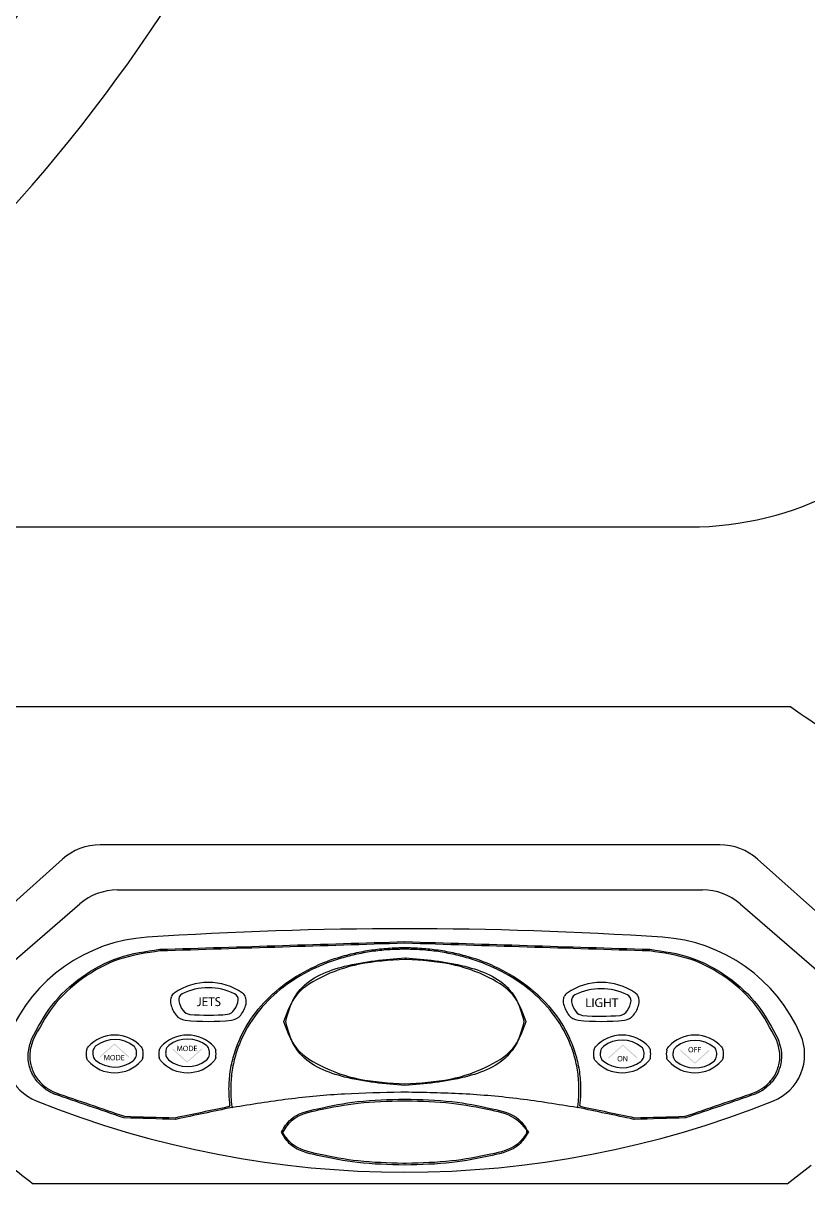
# Model space of a CAD drawing. Extents: x 528 to 612, y 788 to 934.
# Drawn here: x 561.65 to 573.56, y 806.5 to 824.12 of the extents above; entities that cross this region are included whole.
import ezdxf

# ---------------------------------------------------------------- set-up
doc = ezdxf.new("R2010")
doc.units = 0
doc.header["$MEASUREMENT"] = 0
doc.layers.add('1', color=4, linetype='Continuous')
doc.layers.add('DIM', color=3, linetype='Continuous')

# ---------------------------------------------------------------- blocks, each defined once
blk = doc.blocks.new('2010 FLAIR')
at = {"layer": '1'}
for points in [[(36.208, 3.656), (36.156, 3.656), (36.156, 3.607), (36.215, 3.607), (36.215, 3.593), (36.139, 3.593), (36.139, 3.728), (36.212, 3.728), (36.212, 3.713), (36.156, 3.713), (36.156, 3.67), (36.208, 3.67)], [(36.263, 3.713), (36.222, 3.713), (36.222, 3.728), (36.322, 3.728), (36.322, 3.713), (36.281, 3.713), (36.281, 3.593), (36.263, 3.593)], [(41.961, 3.713), (41.979, 3.713), (41.979, 3.592), (42.037, 3.592), (42.037, 3.578), (41.961, 3.578)], [(42.073, 3.713), (42.073, 3.578), (42.056, 3.578), (42.056, 3.713)], [(42.25, 3.713), (42.25, 3.656), (42.316, 3.656), (42.316, 3.713), (42.333, 3.713), (42.333, 3.578), (42.316, 3.578), (42.316, 3.641), (42.25, 3.641), (42.25, 3.578), (42.233, 3.578), (42.233, 3.713)], [(42.389, 3.698), (42.348, 3.698), (42.348, 3.713), (42.448, 3.713), (42.448, 3.698), (42.407, 3.698), (42.407, 3.578), (42.389, 3.578)], [(34.799, 3.007), (34.579, 2.809), (34.579, 2.831), (34.799, 3.026), (35.019, 2.831), (35.019, 2.809)], [(42.519, 2.991), (42.299, 2.793), (42.299, 2.815), (42.519, 3.01), (42.738, 2.815), (42.738, 2.793)], [(34.946, 2.808), (34.915, 2.808), (34.915, 2.779), (34.95, 2.779), (34.95, 2.77), (34.904, 2.77), (34.904, 2.851), (34.948, 2.851), (34.948, 2.842), (34.915, 2.842), (34.915, 2.817), (34.946, 2.817)], [(35.903, 2.754), (35.683, 2.952), (35.683, 2.93), (35.903, 2.735), (36.123, 2.93), (36.123, 2.952)], [(36.051, 2.948), (36.02, 2.948), (36.02, 2.918), (36.055, 2.918), (36.055, 2.91), (36.009, 2.91), (36.009, 2.991), (36.053, 2.991), (36.053, 2.982), (36.02, 2.982), (36.02, 2.956), (36.051, 2.956)], [(43.612, 2.736), (43.392, 2.934), (43.392, 2.912), (43.612, 2.717), (43.831, 2.912), (43.831, 2.934)], [(43.601, 2.973), (43.644, 2.973), (43.644, 2.964), (43.611, 2.964), (43.611, 2.937), (43.642, 2.937), (43.642, 2.928), (43.611, 2.928), (43.611, 2.891), (43.601, 2.891)], [(43.659, 2.973), (43.703, 2.973), (43.703, 2.964), (43.67, 2.964), (43.67, 2.937), (43.701, 2.937), (43.701, 2.928), (43.67, 2.928), (43.67, 2.891), (43.659, 2.891)]]:
    blk.add_hatch(color=3, dxfattribs=at).paths.add_polyline_path(points)
at = {"layer": '1', "color": 2}
blk.add_line((31.731, 10.866), (43.681, 10.866), dxfattribs=at)
at = {"layer": '1', "color": 3, "linetype": 'Continuous'}
for p, q in [((45.07, 8.135), (33.045, 8.135)), ((43.988, 6.042), (34.583, 6.042)), ((34.008, 5.822), (31.485, 3.567)), ((47.086, 3.567), (44.563, 5.822)), ((34.843, 5.357), (43.728, 5.357)), ((32.732, 3.813), (34.273, 5.145)), ((44.298, 5.145), (45.839, 3.813)), ((33.552, 0.9), (45.019, 0.9))]:
    blk.add_line(p, q, dxfattribs=at)
at = {"layer": '1', "linetype": 'Continuous'}
for p, q in [((36.541, 2.072), (36.545, 2.073)), ((36.553, 2.089), (36.553, 2.084)), ((41.862, 2.089), (41.862, 2.084)), ((41.874, 2.072), (41.87, 2.073))]:
    blk.add_line(p, q, dxfattribs=at)
at = {"layer": '1', "color": 3}
for centre, radius, start, end in [((16.798, 30.165), 20.16, 307.7114, 335.029), ((49.387, 14.045), 7.318, 233.8514, 244.7393), ((34.843, 4.485), 0.871, 89.9956, 130.8397), ((43.728, 4.485), 0.872, 49.1626, 90.0014), ((17.726, -19.1), 25.504, 51.6441, 52.552), ((36.124, 12.617), 14.711, 307.176, 308.9625)]:
    blk.add_arc(centre, radius, start, end, dxfattribs=at)
at = {"layer": '1', "color": 3, "linetype": 'Continuous'}
for centre, radius, start, end in [((14.43, 32.582), 25.274, 311.7653, 333.2465), ((34.583, 5.179), 0.863, 90, 131.7882), ((43.988, 5.179), 0.863, 48.2118, 90)]:
    blk.add_arc(centre, radius, start, end, dxfattribs=at)
at = {"layer": '1', "color": 2}
blk.add_arc((43.5, 15.866), 5.003, 272.0802, 325.7019, dxfattribs=at)
at = {"layer": '1', "linetype": 'Continuous'}
for centre, radius, start, end in [((39.208, -54.691), 59.458, 86.22694, 93.77306), ((35.457, 2.186), 2.458, 93.772, 156.7196), ((42.958, 2.186), 2.458, 23.2804, 86.2279), ((36.225, 3.039), 0.914, 55.4246, 124.5754), ((42.19, 3.039), 0.914, 55.4246, 124.5754), ((35.839, 3.665), 0.19, 156.2798, 193.8506), ((35.774, 3.694), 0.119, 124.5754, 156.2798), ((36.676, 3.694), 0.119, 23.7202, 55.4246), ((36.612, 3.665), 0.19, 346.1494, 23.7202), ((41.803, 3.665), 0.19, 156.2798, 193.8506), ((41.739, 3.694), 0.119, 124.5754, 156.2798), ((42.641, 3.694), 0.119, 23.7202, 55.4246), ((42.576, 3.665), 0.19, 346.1494, 23.7202), ((36.072, 3.723), 0.43, 193.8506, 218.3578), ((36.379, 3.723), 0.43, 321.6422, 346.1494), ((42.036, 3.723), 0.43, 193.8506, 218.3578), ((42.343, 3.723), 0.43, 321.6422, 346.1494), ((35.895, 3.583), 0.204, 218.3578, 263.9637), ((36.225, 6.708), 3.347, 263.9637, 276.0363), ((36.556, 3.583), 0.204, 276.0363, 321.6422), ((41.859, 3.583), 0.204, 218.3578, 263.9637), ((42.19, 6.708), 3.347, 263.9637, 276.0363), ((42.52, 3.583), 0.204, 276.0363, 321.6422), ((33.895, 2.858), 0.758, 156.7189, 248.1124), ((34.803, 2.611), 0.542, 41.9354, 138.0646), ((35.908, 2.611), 0.542, 41.9354, 138.0646), ((42.507, 2.611), 0.542, 41.9354, 138.0646), ((43.612, 2.611), 0.542, 41.9354, 138.0646), ((44.52, 2.858), 0.758, 291.8876, 23.2811), ((34.651, 2.867), 0.282, 168.7098, 191.2902), ((34.955, 2.867), 0.282, 348.7098, 11.2902), ((35.756, 2.867), 0.282, 168.7098, 191.2902), ((36.06, 2.867), 0.282, 348.7098, 11.2902), ((42.355, 2.867), 0.282, 168.7098, 191.2902), ((42.659, 2.867), 0.282, 348.7098, 11.2902), ((43.46, 2.867), 0.282, 168.7098, 191.2902), ((43.764, 2.867), 0.282, 348.7098, 11.2902), ((34.803, 3.123), 0.542, 221.9354, 318.0646), ((35.908, 3.123), 0.542, 221.9354, 318.0646), ((42.507, 3.123), 0.542, 221.9354, 318.0646), ((43.612, 3.123), 0.542, 221.9354, 318.0646), ((39.208, 16.081), 15.008, 248.111, 291.889), ((36.543, 2.083), 0.01, 280.332, 7.0413), ((41.872, 2.083), 0.01, 172.9587, 259.668)]:
    blk.add_arc(centre, radius, start, end, dxfattribs=at)
for points, knots in [([(33.541, 3.09), (33.634, 3.267), (33.826, 3.629), (34.29, 4.055), (34.854, 4.363), (35.276, 4.425), (35.486, 4.455)], [0, 0, 0, 0, 0.596517, 1.222078, 1.860273, 2.492129, 2.492129, 2.492129, 2.492129]), ([(35.49, 4.43), (35.282, 4.4), (34.863, 4.34), (34.305, 4.035), (33.846, 3.613), (33.656, 3.255), (33.563, 3.08)], [0, 0, 0, 0, 0.627481, 1.258683, 1.87739, 2.467366, 2.467366, 2.467366, 2.467366]), ([(35.486, 4.455), (35.486, 4.455), (35.487, 4.455), (35.488, 4.455), (35.489, 4.455)], [0, 0, 0, 0, 0.001302863, 0.002605157, 0.002605157, 0.002605157, 0.002605157]), ([(36.553, 2.089), (36.55, 2.119), (36.542, 2.191), (36.535, 2.349), (36.547, 2.563), (36.597, 2.816), (36.707, 3.14), (36.927, 3.511), (37.29, 3.877), (37.723, 4.155), (38.119, 4.315), (38.448, 4.402), (38.699, 4.448), (38.91, 4.471), (39.059, 4.478), (39.144, 4.481), (39.186, 4.481), (39.208, 4.481)], [0, 0, 0, 0, 0.089998, 0.218213, 0.474629, 0.731067, 0.987461, 1.498931, 2.009974, 2.520512, 3.030569, 3.285567, 3.540512, 3.795442, 3.922881, 3.986577, 4.050249, 4.050249, 4.050249, 4.050249]), ([(39.183, 4.456), (39.17, 4.456), (39.136, 4.455), (39.06, 4.453), (38.912, 4.446), (38.703, 4.423), (38.453, 4.378), (38.127, 4.291), (37.734, 4.133), (37.306, 3.858), (36.947, 3.496), (36.73, 3.129), (36.621, 2.809), (36.572, 2.56), (36.561, 2.349), (36.567, 2.193), (36.574, 2.121), (36.578, 2.092)], [0, 0, 0, 0, 0.038517, 0.101775, 0.228327, 0.481427, 0.734456, 0.987441, 1.493091, 1.998568, 2.503799, 3.00878, 3.261772, 3.514793, 3.767848, 3.894433, 3.983265, 3.983265, 3.983265, 3.983265]), ([(39.208, 4.481), (39.229, 4.481), (39.271, 4.481), (39.356, 4.478), (39.505, 4.471), (39.716, 4.448), (39.967, 4.402), (40.296, 4.315), (40.693, 4.155), (41.125, 3.877), (41.488, 3.511), (41.708, 3.14), (41.818, 2.816), (41.868, 2.563), (41.88, 2.349), (41.873, 2.191), (41.865, 2.119), (41.862, 2.089)], [0, 0, 0, 0, 0.063672, 0.127368, 0.254807, 0.509737, 0.764682, 1.01968, 1.529737, 2.040275, 2.551318, 3.062788, 3.319182, 3.57562, 3.832036, 3.960251, 4.050249, 4.050249, 4.050249, 4.050249]), ([(41.837, 2.092), (41.841, 2.121), (41.848, 2.193), (41.855, 2.349), (41.843, 2.56), (41.794, 2.809), (41.685, 3.129), (41.468, 3.496), (41.109, 3.858), (40.681, 4.133), (40.288, 4.291), (39.962, 4.378), (39.712, 4.423), (39.503, 4.446), (39.355, 4.453), (39.279, 4.455), (39.245, 4.456), (39.232, 4.456)], [0, 0, 0, 0, 0.08885, 0.215435, 0.46849, 0.721512, 0.974503, 1.479484, 1.984715, 2.490192, 2.995842, 3.248828, 3.501856, 3.754956, 3.881508, 3.944766, 3.98336, 3.98336, 3.98336, 3.98336]), ([(44.852, 3.08), (44.759, 3.255), (44.569, 3.613), (44.111, 4.035), (43.552, 4.34), (43.133, 4.4), (42.925, 4.43)], [0, 0, 0, 0, 0.589976, 1.208683, 1.839885, 2.467366, 2.467366, 2.467366, 2.467366]), ([(42.927, 4.455), (42.927, 4.455), (42.928, 4.455), (42.929, 4.455), (42.929, 4.455)], [0, 0, 0, 0, 0.001302308, 0.002605181, 0.002605181, 0.002605181, 0.002605181]), ([(42.929, 4.455), (43.139, 4.425), (43.561, 4.363), (44.125, 4.055), (44.589, 3.629), (44.781, 3.267), (44.874, 3.091)], [0, 0, 0, 0, 0.631856, 1.270051, 1.895613, 2.490835, 2.490835, 2.490835, 2.490835]), ([(37.37, 3.357), (37.437, 3.535), (37.596, 3.958), (38.353, 4.256), (38.905, 4.301), (39.208, 4.325)], [0, 0, 0, 0, 0.550652, 1.309438, 2.231721, 2.231721, 2.231721, 2.231721]), ([(39.208, 4.3), (38.974, 4.287), (38.531, 4.263), (37.961, 4.066), (37.507, 3.779), (37.429, 3.486), (37.395, 3.359)], [0, 0, 0, 0, 0.697318, 1.319854, 1.817814, 2.202545, 2.202545, 2.202545, 2.202545]), ([(39.216, 4.325), (39.516, 4.3), (40.064, 4.255), (40.819, 3.958), (40.978, 3.535), (41.045, 3.357)], [0, 0, 0, 0, 0.914184, 1.672969, 2.223622, 2.223622, 2.223622, 2.223622]), ([(41.02, 3.357), (40.986, 3.485), (40.908, 3.779), (40.454, 4.066), (39.893, 4.26), (39.459, 4.286), (39.235, 4.3)], [0, 0, 0, 0, 0.386345, 0.884306, 1.506842, 2.176937, 2.176937, 2.176937, 2.176937]), ([(39.208, 2.389), (38.905, 2.413), (38.353, 2.458), (37.597, 2.755), (37.437, 3.177), (37.37, 3.354)], [0, 0, 0, 0, 0.922283, 1.681068, 2.229237, 2.229237, 2.229237, 2.229237]), ([(37.395, 3.357), (37.429, 3.229), (37.507, 2.935), (37.961, 2.648), (38.531, 2.451), (38.974, 2.427), (39.208, 2.414)], [0, 0, 0, 0, 0.386345, 0.884306, 1.506842, 2.20416, 2.20416, 2.20416, 2.20416]), ([(39.208, 2.414), (39.441, 2.427), (39.884, 2.451), (40.454, 2.648), (40.908, 2.935), (40.986, 3.229), (41.02, 3.357)], [0, 0, 0, 0, 0.697318, 1.319854, 1.817814, 2.20416, 2.20416, 2.20416, 2.20416]), ([(41.045, 3.354), (40.978, 3.177), (40.818, 2.755), (40.062, 2.458), (39.51, 2.413), (39.208, 2.389)], [0, 0, 0, 0, 0.548039, 1.306825, 2.229108, 2.229108, 2.229108, 2.229108]), ([(33.745, 2.335), (33.692, 2.383), (33.587, 2.476), (33.501, 2.67), (33.475, 2.884), (33.518, 3.02), (33.541, 3.09)], [0, 0, 0, 0, 0.2108939, 0.4159266, 0.6230506, 0.8402115, 0.8402115, 0.8402115, 0.8402115]), ([(33.563, 3.08), (33.542, 3.013), (33.5, 2.882), (33.526, 2.677), (33.608, 2.491), (33.709, 2.401), (33.76, 2.356)], [0, 0, 0, 0, 0.2084774, 0.4073137, 0.6041431, 0.806603, 0.806603, 0.806603, 0.806603]), ([(44.655, 2.356), (44.706, 2.401), (44.807, 2.491), (44.889, 2.677), (44.915, 2.882), (44.873, 3.013), (44.852, 3.08)], [0, 0, 0, 0, 0.20246, 0.3992894, 0.5981256, 0.806603, 0.806603, 0.806603, 0.806603]), ([(44.886, 3.062), (44.903, 3.001), (44.939, 2.874), (44.914, 2.671), (44.828, 2.476), (44.723, 2.383), (44.67, 2.335)], [0, 0, 0, 0, 0.1876508, 0.3947748, 0.5998075, 0.8107014, 0.8107014, 0.8107014, 0.8107014]), ([(34.374, 2.922), (34.377, 2.932), (34.382, 2.95), (34.394, 2.966), (34.4, 2.973)], [0, 0, 0, 0, 0.02872002, 0.05743002, 0.05743002, 0.05743002, 0.05743002]), ([(35.206, 2.973), (35.212, 2.966), (35.224, 2.95), (35.229, 2.932), (35.231, 2.922)], [0, 0, 0, 0, 0.02872093, 0.05743008, 0.05743008, 0.05743008, 0.05743008]), ([(35.48, 2.922), (35.482, 2.932), (35.487, 2.95), (35.499, 2.966), (35.505, 2.973)], [0, 0, 0, 0, 0.02870914, 0.05743002, 0.05743002, 0.05743002, 0.05743002]), ([(36.312, 2.973), (36.318, 2.966), (36.329, 2.95), (36.335, 2.932), (36.337, 2.922)], [0, 0, 0, 0, 0.02871005, 0.05743009, 0.05743009, 0.05743009, 0.05743009]), ([(42.078, 2.922), (42.08, 2.932), (42.086, 2.95), (42.097, 2.966), (42.103, 2.973)], [0, 0, 0, 0, 0.02870974, 0.05743006, 0.05743006, 0.05743006, 0.05743006]), ([(42.91, 2.973), (42.916, 2.966), (42.928, 2.95), (42.933, 2.932), (42.935, 2.922)], [0, 0, 0, 0, 0.02870999, 0.05742998, 0.05742998, 0.05742998, 0.05742998]), ([(43.184, 2.922), (43.186, 2.932), (43.191, 2.95), (43.203, 2.966), (43.209, 2.973)], [0, 0, 0, 0, 0.02870974, 0.05743005, 0.05743005, 0.05743005, 0.05743005]), ([(44.016, 2.973), (44.022, 2.966), (44.033, 2.95), (44.039, 2.932), (44.041, 2.922)], [0, 0, 0, 0, 0.02870999, 0.05742998, 0.05742998, 0.05742998, 0.05742998]), ([(34.4, 2.761), (34.394, 2.769), (34.382, 2.784), (34.377, 2.802), (34.374, 2.812)], [0, 0, 0, 0, 0.02872092, 0.05743006, 0.05743006, 0.05743006, 0.05743006]), ([(35.231, 2.812), (35.229, 2.802), (35.224, 2.784), (35.212, 2.769), (35.206, 2.761)], [0, 0, 0, 0, 0.02872064, 0.05743001, 0.05743001, 0.05743001, 0.05743001]), ([(35.505, 2.761), (35.499, 2.769), (35.487, 2.784), (35.482, 2.802), (35.48, 2.812)], [0, 0, 0, 0, 0.02871004, 0.05743006, 0.05743006, 0.05743006, 0.05743006]), ([(36.337, 2.812), (36.335, 2.802), (36.329, 2.784), (36.318, 2.769), (36.312, 2.761)], [0, 0, 0, 0, 0.02870975, 0.05743002, 0.05743002, 0.05743002, 0.05743002]), ([(42.103, 2.761), (42.097, 2.769), (42.086, 2.784), (42.08, 2.802), (42.078, 2.812)], [0, 0, 0, 0, 0.02870999, 0.05742998, 0.05742998, 0.05742998, 0.05742998]), ([(42.935, 2.812), (42.933, 2.802), (42.928, 2.784), (42.916, 2.769), (42.91, 2.761)], [0, 0, 0, 0, 0.02870911, 0.05743003, 0.05743003, 0.05743003, 0.05743003]), ([(43.209, 2.761), (43.203, 2.769), (43.191, 2.784), (43.186, 2.802), (43.184, 2.812)], [0, 0, 0, 0, 0.02870999, 0.05742997, 0.05742997, 0.05742997, 0.05742997]), ([(44.041, 2.812), (44.039, 2.802), (44.033, 2.784), (44.022, 2.769), (44.016, 2.761)], [0, 0, 0, 0, 0.02870911, 0.05743002, 0.05743002, 0.05743002, 0.05743002]), ([(39.149, 2.286), (38.864, 2.28), (38.292, 2.268), (37.44, 2.19), (36.878, 2.099), (36.598, 2.054)], [0, 0, 0, 0, 0.856212, 1.714883, 2.564935, 2.564935, 2.564935, 2.564935]), ([(37.333, 1.681), (37.375, 1.751), (37.496, 1.948), (37.951, 2.052), (38.518, 2.166), (38.966, 2.176), (39.208, 2.181)], [0, 0, 0, 0, 0.23871, 0.676332, 1.294207, 2.012747, 2.012747, 2.012747, 2.012747]), ([(37.358, 1.681), (37.4, 1.747), (37.522, 1.937), (37.968, 2.033), (38.518, 2.14), (38.952, 2.15), (39.181, 2.156)], [0, 0, 0, 0, 0.229942, 0.65956, 1.268511, 1.950955, 1.950955, 1.950955, 1.950955]), ([(41.817, 2.054), (41.531, 2.1), (40.956, 2.193), (40.084, 2.271), (39.499, 2.281), (39.208, 2.286)], [0, 0, 0, 0, 0.869651, 1.747677, 2.623124, 2.623124, 2.623124, 2.623124]), ([(39.208, 2.181), (39.449, 2.176), (39.898, 2.166), (40.464, 2.052), (40.919, 1.948), (41.04, 1.751), (41.083, 1.681)], [0, 0, 0, 0, 0.71854, 1.336414, 1.774037, 2.012746, 2.012746, 2.012746, 2.012746]), ([(39.236, 2.156), (39.464, 2.15), (39.896, 2.139), (40.45, 2.035), (40.878, 1.935), (41.011, 1.767), (41.053, 1.713)], [0, 0, 0, 0, 0.680008, 1.28896, 1.718578, 1.921295, 1.921295, 1.921295, 1.921295]), ([(36.597, 2.057), (36.595, 2.057), (36.59, 2.056), (36.585, 2.055), (36.583, 2.054)], [0, 0, 0, 0, 0.0075072, 0.01501348, 0.01501348, 0.01501348, 0.01501348]), ([(36.583, 2.054), (36.583, 2.054), (36.583, 2.054), (36.583, 2.053), (36.583, 2.052), (36.583, 2.051), (36.583, 2.051)], [0, 0, 0, 0, 0.000867216, 0.001734459, 0.00260173, 0.003469027, 0.003469027, 0.003469027, 0.003469027]), ([(41.832, 2.051), (41.832, 2.051), (41.832, 2.052), (41.832, 2.053), (41.832, 2.054), (41.832, 2.054), (41.833, 2.054)], [0, 0, 0, 0, 0.000867299, 0.001734572, 0.002601817, 0.003469036, 0.003469036, 0.003469036, 0.003469036]), ([(35.728, 1.874), (35.727, 1.874), (35.727, 1.874), (35.726, 1.874), (35.725, 1.874)], [0, 0, 0, 0, 0.001309312, 0.002618325, 0.002618325, 0.002618325, 0.002618325]), ([(42.69, 1.874), (42.689, 1.874), (42.688, 1.874), (42.688, 1.874), (42.687, 1.874)], [0, 0, 0, 0, 0.001309006, 0.002618328, 0.002618328, 0.002618328, 0.002618328]), ([(39.208, 1.181), (38.966, 1.186), (38.518, 1.196), (37.951, 1.31), (37.496, 1.414), (37.375, 1.611), (37.333, 1.681)], [0, 0, 0, 0, 0.718545, 1.33642, 1.774042, 2.012752, 2.012752, 2.012752, 2.012752]), ([(39.179, 1.206), (38.951, 1.212), (38.518, 1.223), (37.966, 1.328), (37.533, 1.426), (37.403, 1.601), (37.36, 1.658)], [0, 0, 0, 0, 0.680236, 1.289188, 1.718806, 1.929831, 1.929831, 1.929831, 1.929831]), ([(41.083, 1.681), (41.04, 1.611), (40.919, 1.414), (40.464, 1.31), (39.898, 1.196), (39.449, 1.186), (39.208, 1.181)], [0, 0, 0, 0, 0.23871, 0.676332, 1.294207, 2.012742, 2.012742, 2.012742, 2.012742]), ([(41.056, 1.66), (41.013, 1.602), (40.883, 1.426), (40.449, 1.328), (39.896, 1.222), (39.463, 1.212), (39.235, 1.206)], [0, 0, 0, 0, 0.212665, 0.642283, 1.251235, 1.932944, 1.932944, 1.932944, 1.932944])]:
    blk.add_open_spline(points, degree=3, knots=knots, dxfattribs=at)
for points in [[(35.489, 4.455), (36.728, 4.494), (37.968, 4.533), (39.208, 4.572)], [(39.208, 4.547), (37.968, 4.508), (36.729, 4.469), (35.49, 4.43)], [(39.199, 4.456), (39.194, 4.456), (39.188, 4.456), (39.183, 4.456)], [(39.208, 4.456), (39.205, 4.456), (39.202, 4.456), (39.199, 4.456)], [(39.208, 4.572), (40.447, 4.533), (41.687, 4.494), (42.927, 4.455)], [(42.925, 4.43), (41.686, 4.469), (40.447, 4.508), (39.208, 4.547)], [(39.232, 4.456), (39.224, 4.456), (39.216, 4.456), (39.208, 4.456)], [(39.208, 4.325), (39.21, 4.325), (39.213, 4.325), (39.216, 4.325)], [(39.235, 4.3), (39.226, 4.3), (39.217, 4.3), (39.208, 4.3)], [(40.981, 3.93), (40.979, 3.93), (40.978, 3.93), (40.976, 3.93)], [(37.37, 3.354), (37.37, 3.355), (37.37, 3.356), (37.37, 3.357)], [(37.395, 3.359), (37.395, 3.358), (37.395, 3.358), (37.395, 3.357)], [(41.045, 3.357), (41.045, 3.356), (41.045, 3.355), (41.045, 3.354)], [(44.874, 3.091), (44.874, 3.09), (44.874, 3.09), (44.875, 3.09)], [(44.875, 3.09), (44.878, 3.08), (44.882, 3.071), (44.886, 3.062)], [(33.761, 2.324), (33.756, 2.328), (33.75, 2.332), (33.745, 2.335)], [(33.76, 2.356), (33.806, 2.33), (33.852, 2.305), (33.898, 2.28)], [(33.857, 2.27), (33.825, 2.288), (33.793, 2.306), (33.761, 2.324)], [(44.517, 2.28), (44.563, 2.305), (44.609, 2.33), (44.655, 2.356)], [(44.654, 2.324), (44.617, 2.304), (44.58, 2.284), (44.543, 2.264)], [(44.67, 2.335), (44.665, 2.332), (44.659, 2.328), (44.654, 2.324)], [(33.874, 2.263), (33.868, 2.265), (33.863, 2.268), (33.857, 2.27)], [(33.889, 2.257), (33.884, 2.259), (33.879, 2.261), (33.874, 2.263)], [(34.944, 1.896), (34.592, 2.016), (34.241, 2.137), (33.889, 2.257)], [(33.898, 2.28), (34.249, 2.16), (34.6, 2.04), (34.951, 1.92)], [(39.208, 2.286), (39.188, 2.286), (39.169, 2.286), (39.149, 2.286)], [(39.181, 2.156), (39.19, 2.156), (39.199, 2.156), (39.208, 2.156)], [(39.208, 2.156), (39.217, 2.156), (39.227, 2.156), (39.236, 2.156)], [(43.464, 1.92), (43.815, 2.04), (44.166, 2.16), (44.517, 2.28)], [(44.526, 2.257), (44.174, 2.137), (43.823, 2.016), (43.471, 1.896)], [(44.543, 2.264), (44.537, 2.261), (44.532, 2.259), (44.526, 2.257)], [(35.722, 1.899), (35.995, 1.957), (36.268, 2.014), (36.541, 2.072)], [(36.583, 2.054), (36.298, 1.994), (36.013, 1.934), (35.728, 1.874)], [(36.578, 2.092), (36.579, 2.079), (36.581, 2.067), (36.583, 2.054)], [(36.598, 2.054), (36.593, 2.053), (36.588, 2.052), (36.583, 2.051)], [(41.832, 2.051), (41.827, 2.052), (41.822, 2.053), (41.817, 2.054)], [(41.825, 2.056), (41.823, 2.056), (41.82, 2.057), (41.818, 2.057)], [(41.833, 2.054), (41.83, 2.055), (41.828, 2.055), (41.825, 2.056)], [(41.833, 2.054), (41.834, 2.067), (41.836, 2.079), (41.837, 2.092)], [(42.687, 1.874), (42.402, 1.934), (42.117, 1.994), (41.833, 2.054)], [(41.874, 2.072), (42.147, 2.014), (42.42, 1.957), (42.693, 1.899)], [(35.725, 1.874), (35.465, 1.881), (35.204, 1.889), (34.944, 1.896)], [(34.951, 1.92), (35.208, 1.913), (35.465, 1.906), (35.722, 1.899)], [(43.471, 1.896), (43.211, 1.889), (42.95, 1.881), (42.69, 1.874)], [(42.693, 1.899), (42.95, 1.906), (43.207, 1.913), (43.464, 1.92)], [(37.36, 1.658), (37.359, 1.666), (37.358, 1.673), (37.358, 1.681)], [(41.053, 1.713), (41.055, 1.702), (41.056, 1.692), (41.058, 1.681)], [(41.057, 1.671), (41.057, 1.667), (41.056, 1.664), (41.056, 1.66)], [(41.058, 1.681), (41.057, 1.678), (41.057, 1.674), (41.057, 1.671)], [(39.193, 1.206), (39.189, 1.206), (39.184, 1.206), (39.179, 1.206)], [(39.208, 1.206), (39.203, 1.206), (39.198, 1.206), (39.193, 1.206)], [(39.235, 1.206), (39.226, 1.206), (39.217, 1.206), (39.208, 1.206)]]:
    blk.add_open_spline(points, degree=3, dxfattribs=at)
at = {"layer": 'DIM'}
for points in [[(36.619, 3.536, 0.12827), (36.678, 3.687, 0.317284), (36.624, 3.778, 0.236977), (35.827, 3.778, 0.353391), (35.776, 3.673, 0.120222), (35.842, 3.524, 0.202243), (35.944, 3.468, 0.045903), (36.515, 3.469, 0.204316)], [(42.583, 3.521, 0.12827), (42.642, 3.671, 0.317284), (42.587, 3.763, 0.236977), (41.791, 3.762, 0.353391), (41.74, 3.657, 0.120222), (41.806, 3.509, 0.202243), (41.907, 3.452, 0.045903), (42.478, 3.453, 0.204316)], [(35.128, 2.826, 0.115435), (35.132, 2.916, 0.188165), (35.096, 2.981, 0.351058), (34.518, 2.989, 0.173992), (34.473, 2.916, 0.052891), (34.47, 2.86, 0.19351), (34.512, 2.771, 0.346479), (35.085, 2.764, 0.149922)], [(36.235, 2.832, 0.115435), (36.239, 2.922, 0.188165), (36.202, 2.988, 0.351058), (35.625, 2.996, 0.173992), (35.58, 2.923, 0.052891), (35.577, 2.866, 0.19351), (35.619, 2.778, 0.346479), (36.191, 2.771, 0.149922)], [(42.834, 2.816, 0.115435), (42.838, 2.906, 0.188165), (42.801, 2.971, 0.351058), (42.224, 2.98, 0.173992), (42.178, 2.907, 0.052891), (42.175, 2.85, 0.19351), (42.217, 2.761, 0.346479), (42.79, 2.754, 0.149922)], [(43.937, 2.812, 0.115435), (43.941, 2.901, 0.188165), (43.905, 2.967, 0.351058), (43.328, 2.975, 0.173992), (43.282, 2.902, 0.052891), (43.279, 2.846, 0.19351), (43.321, 2.757, 0.346479), (43.894, 2.75, 0.149922)]]:
    blk.add_lwpolyline(points, format="xyb", close=True, dxfattribs=at)

msp = doc.modelspace()

# ---------------------------------------------------------------- hatches: boundary and pattern name
at = {"layer": '1'}
h = msp.add_hatch(color=3, dxfattribs=at)
edge = h.paths.add_edge_path()
edge.add_spline(control_points=[(564.326, 809.332), (564.326, 809.332), (564.343, 809.332), (564.343, 809.332), (564.343, 809.332), (564.343, 809.242), (564.343, 809.242), (564.343, 809.206), (564.326, 809.195), (564.303, 809.195), (564.296, 809.195), (564.288, 809.196), (564.284, 809.198), (564.284, 809.198), (564.286, 809.212), (564.286, 809.212), (564.29, 809.211), (564.295, 809.21), (564.301, 809.21), (564.317, 809.21), (564.326, 809.217), (564.326, 809.243), (564.326, 809.243), (564.326, 809.332), (564.326, 809.332)], knot_values=[0, 0, 0, 0, 1, 1, 1, 2, 2, 2, 3, 3, 3, 4, 4, 4, 5, 5, 5, 6, 6, 6, 7, 7, 7, 8, 8, 8, 8], degree=3, periodic=0)
h = msp.add_hatch(color=3, dxfattribs=at)
edge = h.paths.add_edge_path()
edge.add_spline(control_points=[(564.567, 809.218), (564.575, 809.213), (564.586, 809.21), (564.598, 809.21), (564.616, 809.21), (564.626, 809.219), (564.626, 809.233), (564.626, 809.245), (564.619, 809.252), (564.601, 809.259), (564.579, 809.267), (564.565, 809.279), (564.565, 809.298), (564.565, 809.319), (564.583, 809.334), (564.609, 809.334), (564.622, 809.334), (564.633, 809.331), (564.638, 809.328), (564.638, 809.328), (564.634, 809.313), (564.634, 809.313), (564.629, 809.316), (564.62, 809.32), (564.608, 809.32), (564.59, 809.32), (564.583, 809.309), (564.583, 809.3), (564.583, 809.287), (564.591, 809.281), (564.61, 809.274), (564.632, 809.265), (564.644, 809.254), (564.644, 809.234), (564.644, 809.213), (564.629, 809.195), (564.597, 809.195), (564.584, 809.195), (564.57, 809.199), (564.562, 809.204), (564.562, 809.204), (564.567, 809.218), (564.567, 809.218)], knot_values=[0, 0, 0, 0, 1, 1, 1, 2, 2, 2, 3, 3, 3, 4, 4, 4, 5, 5, 5, 6, 6, 6, 7, 7, 7, 8, 8, 8, 9, 9, 9, 10, 10, 10, 11, 11, 11, 12, 12, 12, 13, 13, 13, 14, 14, 14, 14], degree=3, periodic=0)
h = msp.add_hatch(color=3, dxfattribs=at)
edge = h.paths.add_edge_path()
edge.add_spline(control_points=[(570.44, 809.188), (570.432, 809.185), (570.417, 809.181), (570.399, 809.181), (570.378, 809.181), (570.361, 809.186), (570.348, 809.199), (570.337, 809.21), (570.329, 809.228), (570.329, 809.249), (570.329, 809.289), (570.357, 809.318), (570.402, 809.318), (570.418, 809.318), (570.43, 809.315), (570.436, 809.312), (570.436, 809.312), (570.432, 809.298), (570.432, 809.298), (570.425, 809.301), (570.416, 809.304), (570.402, 809.304), (570.369, 809.304), (570.348, 809.283), (570.348, 809.25), (570.348, 809.215), (570.368, 809.195), (570.4, 809.195), (570.411, 809.195), (570.419, 809.197), (570.423, 809.199), (570.423, 809.199), (570.423, 809.239), (570.423, 809.239), (570.423, 809.239), (570.396, 809.239), (570.396, 809.239), (570.396, 809.239), (570.396, 809.253), (570.396, 809.253), (570.396, 809.253), (570.44, 809.253), (570.44, 809.253), (570.44, 809.253), (570.44, 809.188), (570.44, 809.188)], knot_values=[0, 0, 0, 0, 1, 1, 1, 2, 2, 2, 3, 3, 3, 4, 4, 4, 5, 5, 5, 6, 6, 6, 7, 7, 7, 8, 8, 8, 9, 9, 9, 10, 10, 10, 11, 11, 11, 12, 12, 12, 13, 13, 13, 14, 14, 14, 15, 15, 15, 15], degree=3, periodic=0)
h = msp.add_hatch(color=3, dxfattribs=at)
edge = h.paths.add_edge_path()
edge.add_spline(control_points=[(562.946, 808.41), (562.946, 808.421), (562.945, 808.435), (562.945, 808.445), (562.945, 808.445), (562.945, 808.445), (562.945, 808.445), (562.942, 808.436), (562.939, 808.426), (562.934, 808.414), (562.934, 808.414), (562.92, 808.375), (562.92, 808.375), (562.92, 808.375), (562.912, 808.375), (562.912, 808.375), (562.912, 808.375), (562.899, 808.414), (562.899, 808.414), (562.895, 808.425), (562.892, 808.436), (562.89, 808.445), (562.89, 808.445), (562.889, 808.445), (562.889, 808.445), (562.889, 808.435), (562.889, 808.422), (562.888, 808.409), (562.888, 808.409), (562.886, 808.375), (562.886, 808.375), (562.886, 808.375), (562.876, 808.375), (562.876, 808.375), (562.876, 808.375), (562.881, 808.456), (562.881, 808.456), (562.881, 808.456), (562.895, 808.456), (562.895, 808.456), (562.895, 808.456), (562.909, 808.416), (562.909, 808.416), (562.912, 808.406), (562.915, 808.398), (562.917, 808.389), (562.917, 808.389), (562.917, 808.389), (562.917, 808.389), (562.919, 808.397), (562.922, 808.406), (562.926, 808.416), (562.926, 808.416), (562.94, 808.456), (562.94, 808.456), (562.94, 808.456), (562.953, 808.456), (562.953, 808.456), (562.953, 808.456), (562.959, 808.375), (562.959, 808.375), (562.959, 808.375), (562.948, 808.375), (562.948, 808.375), (562.948, 808.375), (562.946, 808.41), (562.946, 808.41)], knot_values=[0, 0, 0, 0, 1, 1, 1, 2, 2, 2, 3, 3, 3, 4, 4, 4, 5, 5, 5, 6, 6, 6, 7, 7, 7, 8, 8, 8, 9, 9, 9, 10, 10, 10, 11, 11, 11, 12, 12, 12, 13, 13, 13, 14, 14, 14, 15, 15, 15, 16, 16, 16, 17, 17, 17, 18, 18, 18, 19, 19, 19, 20, 20, 20, 21, 21, 21, 22, 22, 22, 22], degree=3, periodic=0)
h = msp.add_hatch(color=3, dxfattribs=at)
edge = h.paths.add_edge_path(flags=16)
edge.add_spline(control_points=[(563.007, 808.382), (563.023, 808.382), (563.033, 808.397), (563.033, 808.415), (563.033, 808.432), (563.024, 808.448), (563.007, 808.448), (562.989, 808.448), (562.981, 808.432), (562.981, 808.415), (562.981, 808.398), (562.99, 808.382), (563.007, 808.382), (563.007, 808.382), (563.007, 808.382), (563.007, 808.382)], knot_values=[0, 0, 0, 0, 1, 1, 1, 2, 2, 2, 3, 3, 3, 4, 4, 4, 5, 5, 5, 5], degree=3, periodic=0)
edge = h.paths.add_edge_path()
edge.add_spline(control_points=[(563.006, 808.373), (562.985, 808.373), (562.97, 808.39), (562.97, 808.414), (562.97, 808.44), (562.986, 808.457), (563.007, 808.457), (563.03, 808.457), (563.044, 808.44), (563.044, 808.416), (563.044, 808.388), (563.027, 808.373), (563.006, 808.373), (563.006, 808.373), (563.006, 808.373), (563.006, 808.373)], knot_values=[0, 0, 0, 0, 1, 1, 1, 2, 2, 2, 3, 3, 3, 4, 4, 4, 5, 5, 5, 5], degree=3, periodic=0)
h = msp.add_hatch(color=3, dxfattribs=at)
edge = h.paths.add_edge_path(flags=16)
edge.add_spline(control_points=[(563.068, 808.383), (563.071, 808.382), (563.075, 808.382), (563.079, 808.382), (563.101, 808.382), (563.113, 808.395), (563.113, 808.417), (563.113, 808.436), (563.102, 808.448), (563.08, 808.448), (563.075, 808.448), (563.071, 808.447), (563.068, 808.447), (563.068, 808.447), (563.068, 808.383), (563.068, 808.383)], knot_values=[0, 0, 0, 0, 1, 1, 1, 2, 2, 2, 3, 3, 3, 4, 4, 4, 5, 5, 5, 5], degree=3, periodic=0)
edge = h.paths.add_edge_path()
edge.add_spline(control_points=[(563.057, 808.455), (563.064, 808.456), (563.072, 808.456), (563.08, 808.456), (563.095, 808.456), (563.106, 808.453), (563.113, 808.446), (563.12, 808.44), (563.124, 808.43), (563.124, 808.417), (563.124, 808.404), (563.12, 808.393), (563.113, 808.386), (563.105, 808.378), (563.092, 808.374), (563.077, 808.374), (563.069, 808.374), (563.063, 808.374), (563.057, 808.375), (563.057, 808.375), (563.057, 808.455), (563.057, 808.455)], knot_values=[0, 0, 0, 0, 1, 1, 1, 2, 2, 2, 3, 3, 3, 4, 4, 4, 5, 5, 5, 6, 6, 6, 7, 7, 7, 7], degree=3, periodic=0)
h = msp.add_hatch(color=3, dxfattribs=at)
edge = h.paths.add_edge_path()
edge.add_spline(control_points=[(564.052, 808.55), (564.051, 808.561), (564.05, 808.575), (564.05, 808.585), (564.05, 808.585), (564.05, 808.585), (564.05, 808.585), (564.047, 808.575), (564.044, 808.565), (564.04, 808.554), (564.04, 808.554), (564.026, 808.515), (564.026, 808.515), (564.026, 808.515), (564.018, 808.515), (564.018, 808.515), (564.018, 808.515), (564.004, 808.553), (564.004, 808.553), (564.001, 808.565), (563.997, 808.575), (563.995, 808.585), (563.995, 808.585), (563.995, 808.585), (563.995, 808.585), (563.995, 808.575), (563.994, 808.561), (563.993, 808.549), (563.993, 808.549), (563.991, 808.514), (563.991, 808.514), (563.991, 808.514), (563.981, 808.514), (563.981, 808.514), (563.981, 808.514), (563.987, 808.595), (563.987, 808.595), (563.987, 808.595), (564, 808.595), (564, 808.595), (564, 808.595), (564.014, 808.556), (564.014, 808.556), (564.017, 808.546), (564.02, 808.537), (564.022, 808.529), (564.022, 808.529), (564.023, 808.529), (564.023, 808.529), (564.025, 808.537), (564.028, 808.546), (564.031, 808.556), (564.031, 808.556), (564.046, 808.595), (564.046, 808.595), (564.046, 808.595), (564.059, 808.595), (564.059, 808.595), (564.059, 808.595), (564.064, 808.514), (564.064, 808.514), (564.064, 808.514), (564.054, 808.514), (564.054, 808.514), (564.054, 808.514), (564.052, 808.55), (564.052, 808.55)], knot_values=[0, 0, 0, 0, 1, 1, 1, 2, 2, 2, 3, 3, 3, 4, 4, 4, 5, 5, 5, 6, 6, 6, 7, 7, 7, 8, 8, 8, 9, 9, 9, 10, 10, 10, 11, 11, 11, 12, 12, 12, 13, 13, 13, 14, 14, 14, 15, 15, 15, 16, 16, 16, 17, 17, 17, 18, 18, 18, 19, 19, 19, 20, 20, 20, 21, 21, 21, 22, 22, 22, 22], degree=3, periodic=0)
h = msp.add_hatch(color=3, dxfattribs=at)
edge = h.paths.add_edge_path(flags=16)
edge.add_spline(control_points=[(564.112, 808.521), (564.129, 808.521), (564.138, 808.537), (564.138, 808.555), (564.138, 808.571), (564.13, 808.588), (564.112, 808.588), (564.095, 808.588), (564.086, 808.572), (564.086, 808.554), (564.086, 808.537), (564.096, 808.521), (564.112, 808.521), (564.112, 808.521), (564.112, 808.521), (564.112, 808.521)], knot_values=[0, 0, 0, 0, 1, 1, 1, 2, 2, 2, 3, 3, 3, 4, 4, 4, 5, 5, 5, 5], degree=3, periodic=0)
edge = h.paths.add_edge_path()
edge.add_spline(control_points=[(564.112, 808.513), (564.09, 808.513), (564.075, 808.529), (564.075, 808.554), (564.075, 808.58), (564.091, 808.596), (564.113, 808.596), (564.135, 808.596), (564.149, 808.579), (564.149, 808.555), (564.149, 808.528), (564.133, 808.513), (564.112, 808.513), (564.112, 808.513), (564.112, 808.513), (564.112, 808.513)], knot_values=[0, 0, 0, 0, 1, 1, 1, 2, 2, 2, 3, 3, 3, 4, 4, 4, 5, 5, 5, 5], degree=3, periodic=0)
h = msp.add_hatch(color=3, dxfattribs=at)
edge = h.paths.add_edge_path(flags=16)
edge.add_spline(control_points=[(564.174, 808.522), (564.176, 808.522), (564.18, 808.522), (564.184, 808.522), (564.207, 808.522), (564.219, 808.534), (564.219, 808.556), (564.219, 808.576), (564.208, 808.587), (564.186, 808.587), (564.18, 808.587), (564.176, 808.587), (564.174, 808.586), (564.174, 808.586), (564.174, 808.522), (564.174, 808.522)], knot_values=[0, 0, 0, 0, 1, 1, 1, 2, 2, 2, 3, 3, 3, 4, 4, 4, 5, 5, 5, 5], degree=3, periodic=0)
edge = h.paths.add_edge_path()
edge.add_spline(control_points=[(564.163, 808.594), (564.169, 808.595), (564.177, 808.596), (564.185, 808.596), (564.2, 808.596), (564.211, 808.592), (564.218, 808.586), (564.226, 808.579), (564.23, 808.57), (564.23, 808.556), (564.23, 808.543), (564.226, 808.532), (564.218, 808.525), (564.21, 808.517), (564.198, 808.513), (564.182, 808.513), (564.174, 808.513), (564.168, 808.514), (564.163, 808.514), (564.163, 808.514), (564.163, 808.594), (564.163, 808.594)], knot_values=[0, 0, 0, 0, 1, 1, 1, 2, 2, 2, 3, 3, 3, 4, 4, 4, 5, 5, 5, 6, 6, 6, 7, 7, 7, 7], degree=3, periodic=0)
h = msp.add_hatch(color=3, dxfattribs=at)
edge = h.paths.add_edge_path(flags=16)
edge.add_spline(control_points=[(570.708, 808.366), (570.724, 808.366), (570.734, 808.381), (570.734, 808.399), (570.734, 808.415), (570.725, 808.432), (570.708, 808.432), (570.691, 808.432), (570.682, 808.416), (570.682, 808.398), (570.682, 808.381), (570.691, 808.366), (570.708, 808.366), (570.708, 808.366), (570.708, 808.366), (570.708, 808.366)], knot_values=[0, 0, 0, 0, 1, 1, 1, 2, 2, 2, 3, 3, 3, 4, 4, 4, 5, 5, 5, 5], degree=3, periodic=0)
edge = h.paths.add_edge_path()
edge.add_spline(control_points=[(570.707, 808.357), (570.686, 808.357), (570.671, 808.374), (570.671, 808.398), (570.671, 808.424), (570.687, 808.441), (570.708, 808.441), (570.731, 808.441), (570.745, 808.424), (570.745, 808.4), (570.745, 808.372), (570.728, 808.357), (570.708, 808.357), (570.708, 808.357), (570.707, 808.357), (570.707, 808.357)], knot_values=[0, 0, 0, 0, 1, 1, 1, 2, 2, 2, 3, 3, 3, 4, 4, 4, 5, 5, 5, 5], degree=3, periodic=0)
h = msp.add_hatch(color=3, dxfattribs=at)
edge = h.paths.add_edge_path()
edge.add_spline(control_points=[(570.759, 808.358), (570.759, 808.358), (570.759, 808.439), (570.759, 808.439), (570.759, 808.439), (570.77, 808.439), (570.77, 808.439), (570.77, 808.439), (570.796, 808.398), (570.796, 808.398), (570.802, 808.389), (570.807, 808.38), (570.81, 808.372), (570.81, 808.372), (570.811, 808.372), (570.811, 808.372), (570.81, 808.383), (570.81, 808.393), (570.81, 808.405), (570.81, 808.405), (570.81, 808.439), (570.81, 808.439), (570.81, 808.439), (570.819, 808.439), (570.819, 808.439), (570.819, 808.439), (570.819, 808.358), (570.819, 808.358), (570.819, 808.358), (570.809, 808.358), (570.809, 808.358), (570.809, 808.358), (570.783, 808.399), (570.783, 808.399), (570.778, 808.408), (570.772, 808.418), (570.768, 808.427), (570.768, 808.427), (570.768, 808.426), (570.768, 808.426), (570.768, 808.416), (570.768, 808.406), (570.768, 808.393), (570.768, 808.393), (570.768, 808.358), (570.768, 808.358), (570.768, 808.358), (570.759, 808.358), (570.759, 808.358)], knot_values=[0, 0, 0, 0, 1, 1, 1, 2, 2, 2, 3, 3, 3, 4, 4, 4, 5, 5, 5, 6, 6, 6, 7, 7, 7, 8, 8, 8, 9, 9, 9, 10, 10, 10, 11, 11, 11, 12, 12, 12, 13, 13, 13, 14, 14, 14, 15, 15, 15, 16, 16, 16, 16], degree=3, periodic=0)
h = msp.add_hatch(color=3, dxfattribs=at)
edge = h.paths.add_edge_path(flags=16)
edge.add_spline(control_points=[(571.784, 808.503), (571.8, 808.503), (571.81, 808.518), (571.81, 808.537), (571.81, 808.553), (571.801, 808.57), (571.784, 808.57), (571.766, 808.57), (571.758, 808.554), (571.758, 808.536), (571.758, 808.519), (571.767, 808.503), (571.784, 808.503), (571.784, 808.503), (571.784, 808.503), (571.784, 808.503)], knot_values=[0, 0, 0, 0, 1, 1, 1, 2, 2, 2, 3, 3, 3, 4, 4, 4, 5, 5, 5, 5], degree=3, periodic=0)
edge = h.paths.add_edge_path()
edge.add_spline(control_points=[(571.783, 808.495), (571.762, 808.495), (571.747, 808.511), (571.747, 808.536), (571.747, 808.561), (571.763, 808.578), (571.784, 808.578), (571.807, 808.578), (571.821, 808.561), (571.821, 808.537), (571.821, 808.509), (571.804, 808.495), (571.783, 808.495), (571.783, 808.495), (571.783, 808.495), (571.783, 808.495)], knot_values=[0, 0, 0, 0, 1, 1, 1, 2, 2, 2, 3, 3, 3, 4, 4, 4, 5, 5, 5, 5], degree=3, periodic=0)

# ---------------------------------------------------------------- block references
msp.add_blockref('2010 FLAIR', (528.234, 805.604), dxfattribs=at)

doc.saveas('drawing.dxf')
